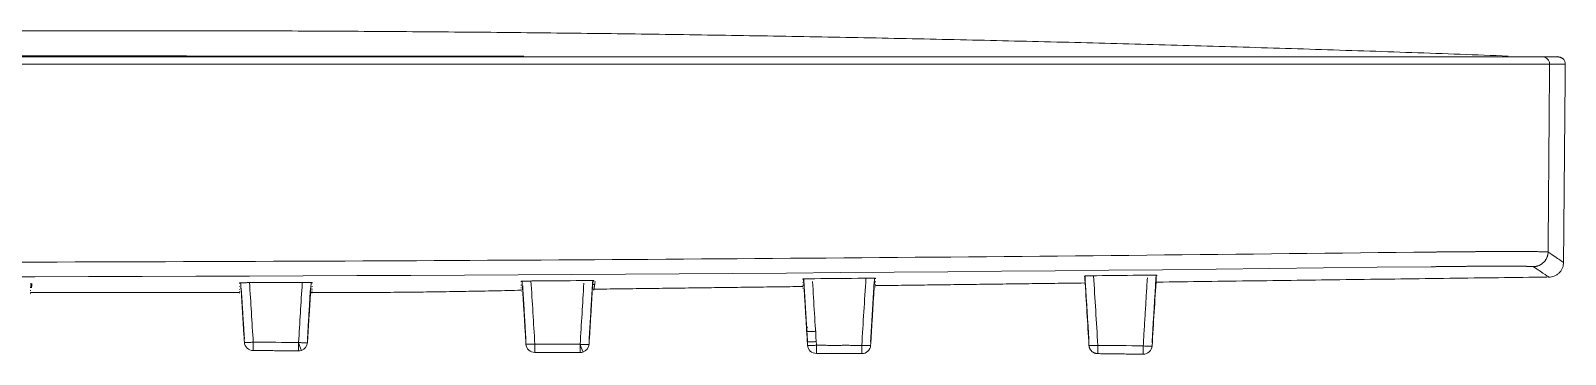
# Model space of a CAD drawing. Extents: x 8896 to 12055, y -91 to 2224.
# Drawn here: x 9903.3 to 10006.8, y 1276.6 to 1298.5 of the extents above; entities that cross this region are included whole.
import ezdxf

# ---------------------------------------------------------------- set-up
doc = ezdxf.new("R2010")
doc.units = 0
doc.header["$LTSCALE"] = 10
doc.header["$MEASUREMENT"] = 0
doc.layers.get('0').update_dxf_attribs({"linetype": 'CONTINUOUS'})
doc.layers.add('1', color=7, linetype='CONTINUOUS')

msp = doc.modelspace()

# ---------------------------------------------------------------- linework, layer by layer
at = {"ltscale": 0.5}
msp.add_arc((10006.16, 1295.84), 0.895, 55.664, 82.6915, dxfattribs=at)
at = {"layer": '1', "color": 7, "linetype": 'Continuous', "lineweight": 13}
msp.add_line((9997.9, 1296.22), (9765.73, 1296.22), dxfattribs=at)
at = {"layer": '1', "color": 7, "linetype": 'Continuous', "lineweight": 18}
for p, q in [((10006.81, 1296.22), (10005.75, 1296.22)), ((9955.37, 1281.11), (9955.36, 1281.11)), ((9903.26, 1280.71), (9903.26, 1280.71)), ((9917.36, 1280.77), (9917.36, 1280.77))]:
    msp.add_line(p, q, dxfattribs=at)
for centre, major_axis, ratio, start_param, end_param in [((9918.28, 1277.5), (-0.6, 0), 0.999941, 0.060987, 1.562666), ((9921.34, 1277.48), (0.6, 0), 0.99994, 5.027838, 6.221931), ((9937.28, 1277.37), (0.6, 0), 0.999936, 3.202678, 4.706961), ((9940.34, 1277.36), (-0.6, 0), 0.999935, 1.886293, 3.08038), ((9956.28, 1277.3), (-0.6, 0), 0.999933, 0.061085, 1.567976), ((9959.34, 1277.29), (0.6, 0), 0.999933, 4.709989, 6.222099), ((9978.33, 1277.25), (0.6, 0), 0.999953, 4.699371, 6.22183)]:
    msp.add_ellipse(centre, major_axis=major_axis, ratio=ratio, start_param=start_param, end_param=end_param, dxfattribs=at)
at = {"layer": '1', "color": 7, "linetype": 'Continuous', "lineweight": 13}
for centre, major_axis, ratio, start_param, end_param in [((9918.28, 1277.5), (0.005, 0.6), 0.000002, 1.631885, 3.152274), ((9921.34, 1277.48), (0.005, 0.6), 0.000002, 1.631883, 3.152351), ((9921.34, 1277.48), (0.186, -0.57), 0.019413, 4.770314, 6.293435), ((9937.28, 1277.37), (0.003, 0.6), 0.000001, 1.631882, 3.152684), ((9940.34, 1277.36), (0.186, -0.57), 0.019262, 4.770363, 6.2938), ((9940.34, 1277.36), (0.003, 0.6), 0.000001, 1.63188, 3.152735), ((9978.33, 1277.25), (-0.008, -0.6), 0.000003, 4.773427, 6.29267)]:
    msp.add_ellipse(centre, major_axis=major_axis, ratio=ratio, start_param=start_param, end_param=end_param, dxfattribs=at)
at = {"layer": '1', "color": 7, "linetype": 'Continuous', "lineweight": 18}
for points, degree in [([(10002.96, 1296.78), (9950.97, 1298.71), (9898.96, 1298.46)], 2), ([(9765.74, 1296.72), (9881.81, 1296.72), (9997.89, 1296.72)], 2), ([(10005.26, 1296.72), (10006.12, 1296.72), (10006.27, 1296.72)], 2), ([(10005.72, 1292.72), (10005.73, 1293.89), (10005.74, 1295.05), (10005.75, 1296.22)], 3), ([(10006.69, 1282.77), (10006.81, 1296.22)], 1), ([(9997.75, 1282.56), (9920.45, 1281.62), (9843.14, 1281.62), (9765.84, 1282.56)], 3), ([(9974.36, 1281.89), (9974.36, 1281.9), (9974.36, 1281.92), (9974.36, 1281.93)], 3), ([(9975.17, 1281.95), (9976.27, 1281.96), (9977.38, 1281.98), (9978.48, 1281.99)], 3), ([(9979.26, 1281.99), (9979.26, 1281.98), (9979.26, 1281.96), (9979.26, 1281.95)], 3), ([(10005.71, 1281.85), (10005.71, 1281.85), (10005.36, 1282.09), (10004.66, 1282.56)], 3), ([(9903.26, 1281.13), (9903.28, 1281.23), (9903.29, 1281.32), (9903.3, 1281.42)], 3), ([(9903.26, 1281.42), (9903.26, 1281.4), (9903.26, 1281.39), (9903.26, 1281.37)], 3), ([(9903.26, 1281.17), (9903.26, 1281.16), (9903.26, 1281.14), (9903.26, 1281.13)], 3), ([(9903.26, 1280.97), (9903.26, 1280.96), (9903.26, 1280.95), (9903.26, 1280.94)], 3), ([(9903.3, 1281.14), (9903.32, 1281.23), (9903.33, 1281.32), (9903.34, 1281.42)], 3), ([(9903.31, 1281.14), (9903.32, 1281.23), (9903.34, 1281.32), (9903.35, 1281.41)], 3), ([(9903.32, 1281.14), (9903.35, 1281.41)], 1), ([(9917.36, 1281.42), (9917.36, 1281.44), (9917.36, 1281.46), (9917.36, 1281.47)], 3), ([(9917.36, 1281.19), (9917.36, 1281.2), (9917.36, 1281.21), (9917.36, 1281.22)], 3), ([(9917.36, 1281), (9917.36, 1281.01), (9917.36, 1281.02), (9917.36, 1281.03)], 3), ([(9917.36, 1280.87), (9917.36, 1280.88), (9917.36, 1280.88), (9917.36, 1280.89)], 3), ([(9917.68, 1277.46), (9917.43, 1281.48)], 1), ([(9917.68, 1277.76), (9917.47, 1281.11)], 1), ([(9917.68, 1277.69), (9917.47, 1281.11)], 1), ([(9918.17, 1281.49), (9919.27, 1281.49), (9920.38, 1281.5), (9921.48, 1281.5)], 3), ([(9922.19, 1281.5), (9921.94, 1277.44)], 1), ([(9922.14, 1281.12), (9921.94, 1277.73)], 1), ([(9922.15, 1281.11), (9921.94, 1277.67)], 1), ([(9922.26, 1281.5), (9922.26, 1281.48), (9922.26, 1281.46), (9922.26, 1281.45)], 3), ([(9922.26, 1281.25), (9922.26, 1281.24), (9922.26, 1281.22), (9922.26, 1281.21)], 3), ([(9922.26, 1281.06), (9922.26, 1281.05), (9922.26, 1281.04), (9922.26, 1281.03)], 3), ([(9922.26, 1280.81), (9929.31, 1280.8), (9936.36, 1280.97)], 2), ([(9922.26, 1280.92), (9922.26, 1280.91), (9922.26, 1280.9), (9922.26, 1280.9)], 3), ([(9936.36, 1281.53), (9936.36, 1281.55), (9936.36, 1281.56), (9936.36, 1281.58)], 3), ([(9936.36, 1281.3), (9936.36, 1281.32), (9936.36, 1281.33), (9936.36, 1281.34)], 3), ([(9936.36, 1281.12), (9936.36, 1281.13), (9936.36, 1281.14), (9936.36, 1281.15)], 3), ([(9936.36, 1281), (9936.36, 1281), (9936.36, 1281.01), (9936.36, 1281.02)], 3), ([(9936.36, 1280.92), (9936.36, 1280.93), (9936.36, 1280.93), (9936.36, 1280.93)], 3), ([(9936.36, 1280.9), (9936.36, 1280.9), (9936.36, 1280.9), (9936.36, 1280.9)], 3), ([(9936.68, 1277.34), (9936.42, 1281.56)], 1), ([(9936.68, 1277.57), (9936.45, 1281.27)], 1), ([(9936.68, 1277.63), (9936.46, 1281.27)], 1), ([(9937.17, 1281.6), (9938.27, 1281.6), (9939.38, 1281.61), (9940.48, 1281.62)], 3), ([(9941.2, 1281.62), (9940.94, 1277.32)], 1), ([(9941.19, 1281.62), (9940.94, 1277.56)], 1), ([(9941.17, 1281.38), (9940.94, 1277.61)], 1), ([(9941.26, 1281.61), (9941.26, 1281.6), (9941.26, 1281.58), (9941.26, 1281.57)], 3), ([(9941.26, 1280.97), (9941.29, 1281.17), (9941.31, 1281.37), (9941.34, 1281.57)], 3), ([(9941.26, 1281.38), (9941.26, 1281.37), (9941.26, 1281.35), (9941.26, 1281.34)], 3), ([(9941.26, 1281.04), (9955.36, 1281.22)], 1), ([(9941.26, 1281.19), (9941.26, 1281.18), (9941.26, 1281.17), (9941.26, 1281.17)], 3), ([(9941.26, 1281.06), (9941.26, 1281.05), (9941.26, 1281.05), (9941.26, 1281.04)], 3), ([(9941.26, 1280.98), (9941.26, 1280.97), (9941.26, 1280.97), (9941.26, 1280.97)], 3), ([(9941.26, 1280.95), (9941.26, 1280.95), (9941.26, 1280.95), (9941.26, 1280.95)], 3), ([(9955.36, 1281.69), (9955.36, 1281.7), (9955.36, 1281.72), (9955.36, 1281.73)], 3), ([(9955.36, 1281.47), (9955.36, 1281.48), (9955.36, 1281.49), (9955.36, 1281.5)], 3), ([(9955.36, 1281.3), (9955.36, 1281.31), (9955.36, 1281.32), (9955.36, 1281.33)], 3), ([(9955.36, 1281.18), (9955.36, 1281.19), (9955.36, 1281.19), (9955.36, 1281.2)], 3), ([(9955.36, 1281.11), (9955.36, 1281.11), (9955.36, 1281.12), (9955.36, 1281.12)], 3), ([(9955.36, 1281.09), (9955.36, 1281.09), (9955.36, 1281.09), (9955.36, 1281.09)], 3), ([(9955.36, 1281.09), (9955.36, 1281.09), (9955.37, 1281.09), (9955.38, 1281.09)], 3), ([(9955.68, 1277.26), (9955.41, 1281.74)], 1), ([(9955.68, 1277.5), (9955.42, 1281.74)], 1), ([(9955.68, 1277.54), (9955.44, 1281.5)], 1), ([(9956.17, 1281.75), (9957.27, 1281.76), (9958.38, 1281.77), (9959.48, 1281.78)], 3), ([(9960.2, 1281.78), (9959.94, 1277.49)], 1), ([(9960.18, 1281.57), (9959.94, 1277.53)], 1), ([(9960.2, 1281.56), (9959.94, 1277.25)], 1), ([(9960.26, 1281.78), (9960.26, 1281.77), (9960.26, 1281.75), (9960.26, 1281.74)], 3), ([(9960.26, 1281.56), (9960.26, 1281.54), (9960.26, 1281.53), (9960.26, 1281.52)], 3), ([(9960.26, 1281.28), (9974.36, 1281.46)], 1), ([(9960.26, 1281.38), (9960.26, 1281.37), (9960.26, 1281.36), (9960.26, 1281.35)], 3), ([(9960.26, 1281.25), (9960.26, 1281.25), (9960.26, 1281.24), (9960.26, 1281.24)], 3), ([(9960.26, 1281.18), (9960.26, 1281.17), (9960.26, 1281.17), (9960.26, 1281.17)], 3), ([(9960.26, 1281.15), (9960.26, 1281.15), (9960.26, 1281.15), (9960.26, 1281.15)], 3), ([(9979.26, 1281.52), (10005.59, 1281.86)], 1), ([(9903.26, 1280.83), (9903.26, 1280.82), (9903.26, 1280.82), (9903.26, 1280.81)], 3), ([(9903.26, 1280.81), (9917.36, 1280.81)], 1), ([(9903.26, 1280.74), (9903.26, 1280.74), (9903.26, 1280.74), (9903.26, 1280.73)], 3), ([(9917.36, 1280.79), (9917.36, 1280.8), (9917.36, 1280.8), (9917.36, 1280.8)], 3), ([(9922.26, 1280.83), (9922.26, 1280.83), (9922.26, 1280.83), (9922.26, 1280.82)], 3), ([(9922.26, 1280.8), (9922.26, 1280.8), (9922.26, 1280.8), (9922.26, 1280.8)], 3), ([(9921.34, 1276.88), (9918.27, 1276.9)], 1), ([(9921.34, 1276.88), (9921.4, 1276.88), (9921.47, 1276.89), (9921.53, 1276.91)], 3), ([(9940.34, 1276.76), (9937.28, 1276.77)], 1), ([(9940.34, 1276.76), (9940.4, 1276.76), (9940.47, 1276.77), (9940.53, 1276.79)], 3), ([(9959.34, 1276.69), (9956.28, 1276.7)], 1), ([(9978.32, 1276.65), (9975.26, 1276.69)], 1)]:
    msp.add_open_spline(points, degree=degree, dxfattribs=at)
for points, degree, knots in [([(9827.09, 1296.77), (9827.13, 1296.77), (9827.62, 1296.77), (9828.57, 1296.77), (9829.94, 1296.77), (9831.32, 1296.77), (9832.69, 1296.77), (9834.07, 1296.77), (9835.45, 1296.78), (9836.83, 1296.78), (9838.22, 1296.78), (9839.6, 1296.78), (9840.99, 1296.78), (9842.37, 1296.78), (9843.76, 1296.78), (9845.15, 1296.78), (9846.55, 1296.78), (9847.94, 1296.78), (9849.33, 1296.78), (9850.73, 1296.78), (9852.13, 1296.79), (9853.53, 1296.79), (9854.93, 1296.79), (9856.33, 1296.79), (9857.73, 1296.79), (9859.14, 1296.79), (9860.54, 1296.79), (9861.95, 1296.79), (9863.36, 1296.79), (9864.77, 1296.79), (9866.18, 1296.79), (9867.6, 1296.79), (9869.01, 1296.79), (9870.43, 1296.79), (9871.85, 1296.79), (9873.27, 1296.79), (9874.69, 1296.79), (9876.11, 1296.79), (9877.53, 1296.79), (9878.96, 1296.79), (9880.39, 1296.79), (9882.22, 1296.79), (9884.45, 1296.79), (9887.08, 1296.79), (9889.71, 1296.79), (9892.34, 1296.79), (9894.95, 1296.79), (9897.57, 1296.79), (9900.18, 1296.79), (9902.78, 1296.79), (9905.38, 1296.79), (9907.97, 1296.79), (9910.56, 1296.79), (9913.14, 1296.78), (9915.72, 1296.78), (9918.3, 1296.78), (9920.86, 1296.78), (9923.43, 1296.78), (9925.98, 1296.78), (9928.54, 1296.78), (9931.09, 1296.77), (9933.63, 1296.77), (9935.44, 1296.77), (9936.41, 1296.77), (9936.54, 1296.77)], 3, [0, 0, 0, 0, 0.000942, 0.013483, 0.026039, 0.038607, 0.051189, 0.063785, 0.076393, 0.089016, 0.101651, 0.1143, 0.126963, 0.139638, 0.152328, 0.16503, 0.177746, 0.190475, 0.203218, 0.215974, 0.228744, 0.241527, 0.254323, 0.267133, 0.279956, 0.292793, 0.305643, 0.318506, 0.331383, 0.344273, 0.357177, 0.370093, 0.383024, 0.395968, 0.408925, 0.421895, 0.434879, 0.447877, 0.460887, 0.473912, 0.486949, 0.5, 0.524109, 0.548172, 0.572189, 0.59616, 0.620085, 0.643965, 0.667798, 0.691586, 0.715327, 0.739023, 0.762673, 0.786277, 0.809835, 0.833347, 0.856813, 0.880234, 0.903608, 0.926936, 0.950219, 0.973456, 0.996647, 1, 1, 1, 1]), ([(9997.89, 1296.72), (9998.62, 1296.72), (9999.33, 1296.72), (10000.03, 1296.72), (10001.36, 1296.72), (10002.55, 1296.72), (10003.57, 1296.72), (10004.37, 1296.72), (10004.98, 1296.72), (10005.24, 1296.72), (10005.26, 1296.72)], 2, [0, 0, 0, 0.125, 0.125, 0.25, 0.375, 0.5, 0.625, 0.75, 0.892857, 1, 1, 1]), ([(10006.81, 1296.22), (10006.81, 1296.28), (10006.79, 1296.38), (10006.73, 1296.5), (10006.69, 1296.55), (10006.67, 1296.58)], 3, [0, 0, 0, 0, 0.48246, 0.738883, 1, 1, 1, 1]), ([(9997.79, 1283.55), (9972.16, 1283.24), (9920.56, 1282.82), (9843.23, 1282.82), (9791.56, 1283.24), (9765.84, 1283.55)], 3, [0, 0, 0, 0, 0.331623, 0.667293, 1, 1, 1, 1]), ([(9974.36, 1281.93), (9974.36, 1281.93), (9974.37, 1281.93), (9974.38, 1281.93), (9974.39, 1281.93), (9974.4, 1281.93), (9974.4, 1281.93), (9974.41, 1281.94), (9974.42, 1281.94), (9974.44, 1281.94), (9974.47, 1281.94), (9974.5, 1281.94), (9974.51, 1281.94), (9974.53, 1281.94), (9974.53, 1281.94), (9974.56, 1281.94), (9974.58, 1281.94), (9974.63, 1281.94), (9974.67, 1281.94), (9974.73, 1281.94), (9974.74, 1281.94), (9974.76, 1281.94), (9974.8, 1281.94), (9974.86, 1281.95), (9974.91, 1281.95), (9974.96, 1281.95), (9974.98, 1281.95), (9975.06, 1281.95), (9975.11, 1281.95), (9975.17, 1281.95)], 3, [0, 0, 0, 0, 0.125, 0.125, 0.1875, 0.1875, 0.21875, 0.21875, 0.25, 0.25, 0.375, 0.375, 0.40625, 0.40625, 0.4375, 0.4375, 0.5, 0.5, 0.625, 0.625, 0.65625, 0.65625, 0.6875, 0.75, 0.8125, 0.8125, 0.875, 0.875, 1, 1, 1, 1]), ([(9974.38, 1281.93), (9974.39, 1281.86), (9974.39, 1281.8), (9974.4, 1281.73), (9974.49, 1280.23), (9974.58, 1278.74), (9974.67, 1277.25)], 3, [-0.046448, -0.046448, -0.046448, -0.046448, 0, 0, 0, 1, 1, 1, 1]), ([(9974.67, 1277.45), (9974.41, 1281.73), (9974.4, 1281.93)], 1, [0, 0, 1, 1.047272, 1.047272]), ([(9974.67, 1277.57), (9974.41, 1281.73), (9974.4, 1281.93)], 1, [0, 0, 1, 1.047967, 1.047967]), ([(9978.48, 1281.99), (9978.53, 1281.99), (9978.58, 1281.99), (9978.66, 1281.99), (9978.68, 1281.99), (9978.73, 1281.99), (9978.76, 1281.99), (9978.83, 1281.99), (9978.87, 1281.99), (9978.94, 1281.99), (9978.96, 1281.99), (9979, 1281.99), (9979.01, 1281.99), (9979.07, 1281.99), (9979.1, 1281.99), (9979.14, 1281.99), (9979.16, 1281.99), (9979.18, 1281.99), (9979.19, 1281.99), (9979.22, 1281.99), (9979.24, 1281.99), (9979.26, 1281.99), (9979.26, 1281.99), (9979.26, 1281.99)], 3, [0, 0, 0, 0, 0.125, 0.125, 0.1875, 0.1875, 0.25, 0.25, 0.375, 0.375, 0.4375, 0.4375, 0.5, 0.5, 0.625, 0.625, 0.6875, 0.6875, 0.75, 0.75, 0.875, 0.875, 1, 1, 1, 1]), ([(9979.21, 1281.99), (9979.2, 1281.8), (9978.93, 1277.42)], 1, [-0.043285, -0.043285, 0, 1, 1]), ([(9979.2, 1281.99), (9979.19, 1281.81), (9978.93, 1277.53)], 1, [-0.043409, -0.043409, 0, 1, 1]), ([(9978.93, 1277.21), (9979.02, 1278.74), (9979.12, 1280.27), (9979.21, 1281.8), (9979.21, 1281.8), (9979.21, 1281.8), (9979.21, 1281.8), (9979.21, 1281.86), (9979.22, 1281.93), (9979.22, 1281.99)], 3, [0, 0, 0, 0, 1, 1, 1, 1, 1, 1, 1.042688, 1.042688, 1.042688, 1.042688]), ([(10004.66, 1282.56), (10004.66, 1282.56), (10004.66, 1282.56), (10004.66, 1282.56), (10004.66, 1282.56), (10004.66, 1282.56), (10004.65, 1282.56), (10004.65, 1282.56), (10004.65, 1282.56), (10004.65, 1282.56), (10004.64, 1282.57), (10004.64, 1282.57), (10004.64, 1282.57), (10004.64, 1282.57), (10004.63, 1282.57), (10004.63, 1282.57), (10004.62, 1282.57), (10004.62, 1282.57), (10004.62, 1282.57), (10004.61, 1282.57), (10004.61, 1282.57), (10004.6, 1282.57), (10004.6, 1282.57), (10004.59, 1282.57), (10004.59, 1282.57), (10004.58, 1282.57), (10004.57, 1282.57), (10004.57, 1282.57), (10004.56, 1282.57), (10004.55, 1282.57), (10004.55, 1282.57), (10004.54, 1282.57), (10004.53, 1282.57), (10004.53, 1282.58), (10004.52, 1282.58), (10004.51, 1282.58), (10004.5, 1282.58), (10004.49, 1282.58), (10004.48, 1282.58), (10004.48, 1282.58), (10004.47, 1282.58), (10004.46, 1282.58), (10004.45, 1282.58), (10004.44, 1282.58), (10004.43, 1282.58), (10004.42, 1282.58), (10004.41, 1282.58), (10004.4, 1282.58), (10004.39, 1282.58), (10004.38, 1282.58), (10004.36, 1282.58), (10004.35, 1282.58), (10004.34, 1282.58), (10004.33, 1282.58), (10004.32, 1282.58), (10004.3, 1282.58), (10004.29, 1282.58), (10004.28, 1282.58), (10004.27, 1282.58), (10004.25, 1282.58), (10004.24, 1282.58), (10004.23, 1282.58), (10004.21, 1282.58), (10004.2, 1282.58), (10004.18, 1282.59), (10004.17, 1282.59), (10004.15, 1282.59), (10004.07, 1282.59), (10003.91, 1282.59), (10003.64, 1282.59), (10003.33, 1282.59), (10002.99, 1282.6), (10002.57, 1282.6), (10002.09, 1282.6), (10001.52, 1282.59), (10000.92, 1282.59), (10000.47, 1282.59), (10000.2, 1282.59), (10000.12, 1282.58), (10000.04, 1282.58), (9999.96, 1282.58), (9999.88, 1282.58), (9999.8, 1282.58), (9999.72, 1282.58), (9999.64, 1282.58), (9999.56, 1282.58), (9999.48, 1282.58), (9999.4, 1282.58), (9999.32, 1282.58), (9999.24, 1282.58), (9999.16, 1282.58), (9999.08, 1282.58), (9999, 1282.57), (9998.92, 1282.57), (9998.83, 1282.57), (9998.75, 1282.57), (9998.67, 1282.57), (9998.59, 1282.57), (9998.5, 1282.57), (9998.42, 1282.57), (9998.34, 1282.57), (9998.26, 1282.57), (9998.17, 1282.57), (9998.09, 1282.56), (9998, 1282.56), (9997.92, 1282.56), (9997.84, 1282.56), (9997.78, 1282.56), (9997.75, 1282.56)], 3, [0, 0, 0, 0, 0.003684, 0.007364, 0.01104, 0.014713, 0.018382, 0.022049, 0.025712, 0.029372, 0.033029, 0.036684, 0.040336, 0.043985, 0.047632, 0.051276, 0.054918, 0.058558, 0.062196, 0.065833, 0.069467, 0.0731, 0.076731, 0.080361, 0.08399, 0.087617, 0.091243, 0.094869, 0.098493, 0.102117, 0.10574, 0.109363, 0.112985, 0.116608, 0.12023, 0.123851, 0.127474, 0.131096, 0.134718, 0.138342, 0.141965, 0.145589, 0.149215, 0.152841, 0.156468, 0.160096, 0.163725, 0.167356, 0.170988, 0.174622, 0.178258, 0.181896, 0.185535, 0.189177, 0.19282, 0.196466, 0.200115, 0.203766, 0.207419, 0.211075, 0.214735, 0.218397, 0.222062, 0.225731, 0.229402, 0.233078, 0.236756, 0.240439, 0.29269, 0.344439, 0.39602, 0.447769, 0.50002, 0.565219, 0.629773, 0.694335, 0.759562, 0.767396, 0.775215, 0.783019, 0.790809, 0.798586, 0.806352, 0.814107, 0.821853, 0.829591, 0.837322, 0.845046, 0.852766, 0.860482, 0.868195, 0.875907, 0.883618, 0.89133, 0.899044, 0.90676, 0.914481, 0.922207, 0.92994, 0.93768, 0.945428, 0.953186, 0.960955, 0.968736, 0.97653, 0.984338, 0.992161, 1, 1, 1, 1]), ([(10005.7, 1281.85), (10005.83, 1281.86), (10006.01, 1281.89), (10006.25, 1282.01), (10006.41, 1282.14), (10006.54, 1282.3), (10006.66, 1282.54), (10006.69, 1282.73), (10006.69, 1282.86)], 3, [0, 0, 0, 0, 0.239158, 0.367975, 0.499584, 0.631254, 0.760245, 1, 1, 1, 1]), ([(9903.32, 1281.14), (9903.32, 1281.16), (9903.33, 1281.26), (9903.34, 1281.35), (9903.35, 1281.41)], 3, [0, 0, 0, 0, 0.28613, 1, 1, 1, 1]), ([(9917.36, 1281.47), (9917.36, 1281.47), (9917.37, 1281.47), (9917.38, 1281.47), (9917.39, 1281.47), (9917.4, 1281.48), (9917.4, 1281.48), (9917.41, 1281.48), (9917.42, 1281.48), (9917.44, 1281.48), (9917.47, 1281.48), (9917.5, 1281.48), (9917.51, 1281.48), (9917.53, 1281.48), (9917.53, 1281.48), (9917.56, 1281.48), (9917.58, 1281.48), (9917.63, 1281.48), (9917.67, 1281.48), (9917.73, 1281.48), (9917.74, 1281.48), (9917.76, 1281.48), (9917.8, 1281.48), (9917.86, 1281.48), (9917.91, 1281.49), (9917.96, 1281.49), (9917.98, 1281.49), (9918.06, 1281.49), (9918.11, 1281.49), (9918.17, 1281.49)], 3, [0, 0, 0, 0, 0.125, 0.125, 0.1875, 0.1875, 0.21875, 0.21875, 0.25, 0.25, 0.375, 0.375, 0.40625, 0.40625, 0.4375, 0.4375, 0.5, 0.5, 0.625, 0.625, 0.65625, 0.65625, 0.6875, 0.75, 0.8125, 0.8125, 0.875, 0.875, 1, 1, 1, 1]), ([(9921.48, 1281.5), (9921.53, 1281.5), (9921.58, 1281.5), (9921.66, 1281.5), (9921.68, 1281.5), (9921.73, 1281.5), (9921.76, 1281.5), (9921.83, 1281.5), (9921.87, 1281.5), (9921.94, 1281.5), (9921.96, 1281.5), (9922, 1281.5), (9922.01, 1281.5), (9922.07, 1281.5), (9922.1, 1281.5), (9922.14, 1281.5), (9922.16, 1281.5), (9922.18, 1281.5), (9922.19, 1281.5), (9922.22, 1281.5), (9922.24, 1281.5), (9922.26, 1281.5), (9922.26, 1281.5), (9922.26, 1281.5)], 3, [0, 0, 0, 0, 0.125, 0.125, 0.1875, 0.1875, 0.25, 0.25, 0.375, 0.375, 0.4375, 0.4375, 0.5, 0.5, 0.625, 0.625, 0.6875, 0.6875, 0.75, 0.75, 0.875, 0.875, 1, 1, 1, 1]), ([(9936.36, 1281.58), (9936.36, 1281.58), (9936.37, 1281.58), (9936.38, 1281.58), (9936.39, 1281.58), (9936.4, 1281.58), (9936.4, 1281.58), (9936.41, 1281.58), (9936.42, 1281.58), (9936.44, 1281.58), (9936.47, 1281.59), (9936.5, 1281.59), (9936.51, 1281.59), (9936.53, 1281.59), (9936.53, 1281.59), (9936.56, 1281.59), (9936.58, 1281.59), (9936.63, 1281.59), (9936.67, 1281.59), (9936.73, 1281.59), (9936.74, 1281.59), (9936.76, 1281.59), (9936.8, 1281.59), (9936.86, 1281.59), (9936.91, 1281.59), (9936.96, 1281.59), (9936.98, 1281.59), (9937.06, 1281.6), (9937.11, 1281.6), (9937.17, 1281.6)], 3, [0, 0, 0, 0, 0.125, 0.125, 0.1875, 0.1875, 0.21875, 0.21875, 0.25, 0.25, 0.375, 0.375, 0.40625, 0.40625, 0.4375, 0.4375, 0.5, 0.5, 0.625, 0.625, 0.65625, 0.65625, 0.6875, 0.75, 0.8125, 0.8125, 0.875, 0.875, 1, 1, 1, 1]), ([(9936.36, 1280.9), (9936.36, 1280.9), (9936.37, 1280.9), (9936.38, 1280.9), (9936.38, 1280.9), (9936.38, 1280.9)], 3, [0, 0, 0, 0, 0.989501, 0.989501, 1, 1, 1, 1]), ([(9940.48, 1281.62), (9940.53, 1281.62), (9940.58, 1281.62), (9940.66, 1281.62), (9940.68, 1281.62), (9940.73, 1281.62), (9940.76, 1281.62), (9940.83, 1281.62), (9940.87, 1281.62), (9940.94, 1281.62), (9940.96, 1281.62), (9941, 1281.62), (9941.01, 1281.62), (9941.07, 1281.62), (9941.1, 1281.62), (9941.14, 1281.62), (9941.16, 1281.62), (9941.18, 1281.62), (9941.19, 1281.62), (9941.22, 1281.62), (9941.24, 1281.62), (9941.26, 1281.62), (9941.26, 1281.62), (9941.26, 1281.61)], 3, [0, 0, 0, 0, 0.125, 0.125, 0.1875, 0.1875, 0.25, 0.25, 0.375, 0.375, 0.4375, 0.4375, 0.5, 0.5, 0.625, 0.625, 0.6875, 0.6875, 0.75, 0.75, 0.875, 0.875, 1, 1, 1, 1]), ([(9941.26, 1281.04), (9941.26, 1281.04), (9941.26, 1281.04), (9941.24, 1281.04), (9941.24, 1281.04), (9941.23, 1281.04), (9941.23, 1281.04), (9941.22, 1281.04)], 3, [0, 0, 0, 0, 0.587287, 0.587287, 0.880931, 0.880931, 1, 1, 1, 1]), ([(9955.36, 1281.73), (9955.36, 1281.73), (9955.37, 1281.73), (9955.38, 1281.74), (9955.39, 1281.74), (9955.4, 1281.74), (9955.4, 1281.74), (9955.41, 1281.74), (9955.42, 1281.74), (9955.44, 1281.74), (9955.47, 1281.74), (9955.5, 1281.74), (9955.51, 1281.74), (9955.53, 1281.74), (9955.53, 1281.74), (9955.56, 1281.74), (9955.58, 1281.74), (9955.63, 1281.74), (9955.67, 1281.74), (9955.73, 1281.75), (9955.74, 1281.75), (9955.76, 1281.75), (9955.8, 1281.75), (9955.86, 1281.75), (9955.91, 1281.75), (9955.96, 1281.75), (9955.98, 1281.75), (9956.06, 1281.75), (9956.11, 1281.75), (9956.17, 1281.75)], 3, [0, 0, 0, 0, 0.125, 0.125, 0.1875, 0.1875, 0.21875, 0.21875, 0.25, 0.25, 0.375, 0.375, 0.40625, 0.40625, 0.4375, 0.4375, 0.5, 0.5, 0.625, 0.625, 0.65625, 0.65625, 0.6875, 0.75, 0.8125, 0.8125, 0.875, 0.875, 1, 1, 1, 1]), ([(9959.48, 1281.78), (9959.53, 1281.78), (9959.58, 1281.78), (9959.66, 1281.78), (9959.68, 1281.78), (9959.73, 1281.78), (9959.76, 1281.78), (9959.83, 1281.78), (9959.87, 1281.78), (9959.94, 1281.78), (9959.96, 1281.78), (9960, 1281.78), (9960.01, 1281.78), (9960.07, 1281.78), (9960.1, 1281.78), (9960.14, 1281.78), (9960.16, 1281.78), (9960.18, 1281.78), (9960.19, 1281.78), (9960.22, 1281.78), (9960.24, 1281.78), (9960.26, 1281.78), (9960.26, 1281.78), (9960.26, 1281.78)], 3, [0, 0, 0, 0, 0.125, 0.125, 0.1875, 0.1875, 0.25, 0.25, 0.375, 0.375, 0.4375, 0.4375, 0.5, 0.5, 0.625, 0.625, 0.6875, 0.6875, 0.75, 0.75, 0.875, 0.875, 1, 1, 1, 1]), ([(9960.25, 1281.25), (9960.25, 1281.25), (9960.25, 1281.25), (9960.26, 1281.25), (9960.26, 1281.25), (9960.26, 1281.25)], 3, [0, 0, 0, 0, 0.007191, 0.007191, 1, 1, 1, 1]), ([(9917.36, 1280.77), (9917.36, 1280.77), (9917.37, 1280.77), (9917.38, 1280.77), (9917.38, 1280.77), (9917.38, 1280.77)], 3, [0, 0, 0, 0, 0.956027, 0.956027, 1, 1, 1, 1]), ([(9922.13, 1280.8), (9922.14, 1280.8), (9922.15, 1280.8), (9922.16, 1280.8), (9922.18, 1280.8), (9922.2, 1280.8), (9922.22, 1280.8), (9922.23, 1280.8), (9922.24, 1280.8), (9922.24, 1280.8), (9922.25, 1280.8), (9922.26, 1280.8), (9922.26, 1280.8), (9922.26, 1280.8)], 3, [0, 0, 0, 0, 0.070594, 0.070594, 0.155085, 0.324068, 0.493051, 0.493051, 0.577543, 0.577543, 0.662034, 0.662034, 1, 1, 1, 1]), ([(9922.14, 1280.83), (9922.14, 1280.83), (9922.15, 1280.83), (9922.16, 1280.83), (9922.18, 1280.83), (9922.2, 1280.83), (9922.22, 1280.83), (9922.23, 1280.83), (9922.24, 1280.83), (9922.24, 1280.83), (9922.25, 1280.83), (9922.26, 1280.83), (9922.26, 1280.83), (9922.26, 1280.83)], 3, [0, 0, 0, 0, 0.062553, 0.062553, 0.147775, 0.31822, 0.488665, 0.488665, 0.573888, 0.573888, 0.65911, 0.65911, 1, 1, 1, 1]), ([(9940.34, 1277.32), (9940.28, 1277.32), (9940.17, 1277.32), (9940.01, 1277.33), (9939.85, 1277.33), (9939.71, 1277.33), (9939.5, 1277.33), (9939.2, 1277.33), (9938.89, 1277.33), (9938.65, 1277.33), (9938.51, 1277.33), (9938.37, 1277.33), (9938.25, 1277.33), (9938.14, 1277.33), (9937.99, 1277.33), (9937.8, 1277.33), (9937.55, 1277.33), (9937.37, 1277.34), (9937.28, 1277.34)], 3, [0, 0, 0, 0, 0.056473, 0.109937, 0.160391, 0.207837, 0.252274, 0.361561, 0.503017, 0.553401, 0.600246, 0.643553, 0.683322, 0.719552, 0.752245, 0.827292, 0.909877, 1, 1, 1, 1]), ([(9959.34, 1277.25), (9959.26, 1277.25), (9959.11, 1277.25), (9958.89, 1277.25), (9958.69, 1277.25), (9958.5, 1277.25), (9958.3, 1277.26), (9958.07, 1277.25), (9957.83, 1277.25), (9957.58, 1277.25), (9957.36, 1277.25), (9957.14, 1277.25), (9956.93, 1277.25), (9956.71, 1277.26), (9956.49, 1277.26), (9956.35, 1277.26), (9956.28, 1277.26)], 3, [0, 0, 0, 0, 0.076467, 0.148234, 0.215302, 0.277669, 0.335336, 0.404488, 0.502249, 0.574226, 0.645913, 0.71731, 0.788417, 0.859234, 0.929762, 1, 1, 1, 1])]:
    msp.add_open_spline(points, degree=degree, knots=knots, dxfattribs=at)
at = {"layer": '1', "color": 7, "linetype": 'Continuous', "lineweight": 13}
for points, knots in [([(10005.75, 1296.22), (10005.75, 1296.25), (10005.75, 1296.29), (10005.74, 1296.35), (10005.73, 1296.38), (10005.71, 1296.44), (10005.69, 1296.47), (10005.65, 1296.53), (10005.63, 1296.55), (10005.59, 1296.6), (10005.56, 1296.62), (10005.51, 1296.66), (10005.48, 1296.67), (10005.42, 1296.7), (10005.39, 1296.71), (10005.32, 1296.72), (10005.29, 1296.72), (10005.26, 1296.72)], [0, 0, 0, 0, 0.125, 0.125, 0.25, 0.25, 0.375, 0.375, 0.5, 0.5, 0.625, 0.625, 0.75, 0.75, 0.875, 0.875, 1, 1, 1, 1]), ([(10005.75, 1296.22), (10005.75, 1296.22), (10005.75, 1296.22), (10005.75, 1296.22), (10005.75, 1296.22), (10005.75, 1296.22), (10005.75, 1296.22), (10005.75, 1296.22), (10005.74, 1296.22), (10005.74, 1296.22), (10005.74, 1296.22), (10005.73, 1296.22), (10005.73, 1296.22), (10005.73, 1296.22), (10005.72, 1296.22), (10005.72, 1296.22), (10005.72, 1296.22), (10005.71, 1296.22), (10005.71, 1296.22), (10005.7, 1296.22), (10005.7, 1296.22), (10005.69, 1296.22), (10005.69, 1296.22), (10005.68, 1296.22), (10005.67, 1296.22), (10005.67, 1296.22), (10005.66, 1296.22), (10005.66, 1296.22), (10005.65, 1296.22), (10005.64, 1296.22), (10005.63, 1296.22), (10005.63, 1296.22), (10005.62, 1296.22), (10005.61, 1296.22), (10005.6, 1296.22), (10005.59, 1296.22), (10005.58, 1296.22), (10005.58, 1296.22), (10005.57, 1296.22), (10005.56, 1296.22), (10005.55, 1296.22), (10005.54, 1296.22), (10005.53, 1296.22), (10005.52, 1296.22), (10005.51, 1296.22), (10005.5, 1296.22), (10005.49, 1296.22), (10005.47, 1296.22), (10005.46, 1296.22), (10005.45, 1296.22), (10005.44, 1296.22), (10005.43, 1296.22), (10005.42, 1296.22), (10005.4, 1296.22), (10005.39, 1296.22), (10005.38, 1296.22), (10005.37, 1296.22), (10005.35, 1296.22), (10005.34, 1296.22), (10005.33, 1296.22), (10005.31, 1296.22), (10005.3, 1296.22), (10005.28, 1296.22), (10005.27, 1296.22), (10005.25, 1296.22), (10005.24, 1296.22), (10005.22, 1296.22), (10005.21, 1296.22), (10005.19, 1296.22), (10005.18, 1296.22), (10005.16, 1296.22), (10005.15, 1296.22), (10005.13, 1296.22), (10005.11, 1296.22), (10005.1, 1296.22), (10005.08, 1296.22), (10005.06, 1296.22), (10005.05, 1296.22), (10005.03, 1296.22), (10005.01, 1296.22), (10004.99, 1296.22), (10004.98, 1296.22), (10004.96, 1296.22), (10004.94, 1296.22), (10004.92, 1296.22), (10004.9, 1296.22), (10004.88, 1296.22), (10004.86, 1296.22), (10004.84, 1296.22), (10004.83, 1296.22), (10004.81, 1296.22), (10004.79, 1296.22), (10004.77, 1296.22), (10004.75, 1296.22), (10004.73, 1296.22), (10004.7, 1296.22), (10004.68, 1296.22), (10004.66, 1296.22), (10004.64, 1296.22), (10004.62, 1296.22), (10004.6, 1296.22), (10004.58, 1296.22), (10004.56, 1296.22), (10004.53, 1296.22), (10004.51, 1296.22), (10004.49, 1296.22), (10004.47, 1296.22), (10004.44, 1296.22), (10004.42, 1296.22), (10004.4, 1296.22), (10004.38, 1296.22), (10004.35, 1296.22), (10004.33, 1296.22), (10004.31, 1296.22), (10004.28, 1296.22), (10004.26, 1296.22), (10004.23, 1296.22), (10004.21, 1296.22), (10004.19, 1296.22), (10004.16, 1296.22), (10004.14, 1296.22), (10004.11, 1296.22), (10004.09, 1296.22), (10004.06, 1296.22), (10004.04, 1296.22), (10004.01, 1296.22), (10003.98, 1296.22), (10003.96, 1296.22), (10003.93, 1296.22), (10003.91, 1296.22), (10003.88, 1296.22), (10003.85, 1296.22), (10003.83, 1296.22), (10003.8, 1296.22), (10003.77, 1296.22), (10003.75, 1296.22), (10003.72, 1296.22), (10003.69, 1296.22), (10003.67, 1296.22), (10003.64, 1296.22), (10003.61, 1296.22), (10003.58, 1296.22), (10003.55, 1296.22), (10003.53, 1296.22), (10003.5, 1296.22), (10003.47, 1296.22), (10003.44, 1296.22), (10003.4, 1296.22), (10003.36, 1296.22), (10003.3, 1296.22), (10003.24, 1296.22), (10003.18, 1296.22), (10003.13, 1296.22), (10003.07, 1296.22), (10003.01, 1296.22), (10002.95, 1296.22), (10002.89, 1296.22), (10002.82, 1296.22), (10002.76, 1296.22), (10002.7, 1296.22), (10002.64, 1296.22), (10002.57, 1296.22), (10002.51, 1296.22), (10002.44, 1296.22), (10002.38, 1296.22), (10002.31, 1296.22), (10002.25, 1296.22), (10002.18, 1296.22), (10002.11, 1296.22), (10002.05, 1296.22), (10001.98, 1296.22), (10001.91, 1296.22), (10001.84, 1296.22), (10001.77, 1296.22), (10001.7, 1296.22), (10001.63, 1296.22), (10001.56, 1296.22), (10001.49, 1296.22), (10001.41, 1296.22), (10001.34, 1296.22), (10001.27, 1296.22), (10001.19, 1296.22), (10001.12, 1296.22), (10001.05, 1296.22), (10000.97, 1296.22), (10000.9, 1296.22), (10000.82, 1296.22), (10000.75, 1296.22), (10000.67, 1296.22), (10000.59, 1296.22), (10000.52, 1296.22), (10000.44, 1296.22), (10000.36, 1296.22), (10000.28, 1296.22), (10000.2, 1296.22), (10000.12, 1296.22), (10000.05, 1296.22), (9999.97, 1296.22), (9999.89, 1296.22), (9999.81, 1296.22), (9999.73, 1296.22), (9999.65, 1296.22), (9999.56, 1296.22), (9999.48, 1296.22), (9999.4, 1296.22), (9999.32, 1296.22), (9999.24, 1296.22), (9999.16, 1296.22), (9999.07, 1296.22), (9998.99, 1296.22), (9998.91, 1296.22), (9998.83, 1296.22), (9998.74, 1296.22), (9998.66, 1296.22), (9998.58, 1296.22), (9998.49, 1296.22), (9998.41, 1296.22), (9998.32, 1296.22), (9998.24, 1296.22), (9998.15, 1296.22), (9998.07, 1296.22), (9997.99, 1296.22), (9997.93, 1296.22), (9997.9, 1296.22)], [0, 0, 0, 0, 0.003544, 0.007087, 0.010628, 0.014167, 0.017705, 0.021241, 0.024775, 0.028308, 0.031839, 0.035368, 0.038896, 0.042422, 0.045946, 0.049469, 0.05299, 0.05651, 0.060028, 0.063544, 0.067058, 0.070571, 0.074082, 0.077592, 0.0811, 0.084606, 0.088111, 0.091614, 0.095115, 0.098615, 0.102113, 0.105609, 0.109104, 0.112597, 0.116088, 0.119578, 0.123066, 0.126553, 0.130037, 0.133521, 0.137002, 0.140482, 0.14396, 0.147437, 0.150912, 0.154385, 0.157857, 0.161327, 0.164795, 0.168262, 0.171727, 0.17519, 0.178652, 0.182112, 0.18557, 0.189027, 0.192482, 0.195936, 0.199387, 0.202838, 0.206286, 0.209733, 0.213178, 0.216622, 0.220064, 0.223504, 0.226943, 0.23038, 0.233815, 0.237249, 0.240681, 0.244111, 0.24754, 0.250967, 0.254392, 0.257816, 0.261238, 0.264659, 0.268077, 0.271495, 0.27491, 0.278324, 0.281736, 0.285147, 0.288556, 0.291963, 0.295369, 0.298773, 0.302175, 0.305576, 0.308975, 0.312372, 0.315768, 0.319162, 0.322554, 0.325945, 0.329334, 0.332722, 0.336108, 0.339492, 0.342874, 0.346255, 0.349634, 0.353012, 0.356388, 0.359762, 0.363135, 0.366506, 0.369875, 0.373243, 0.376609, 0.379973, 0.383336, 0.386697, 0.390057, 0.393414, 0.396771, 0.400125, 0.403478, 0.406829, 0.410179, 0.413527, 0.416873, 0.420217, 0.42356, 0.426902, 0.430241, 0.433579, 0.436916, 0.44025, 0.443583, 0.446915, 0.450245, 0.453573, 0.456899, 0.460224, 0.463547, 0.466869, 0.470188, 0.473507, 0.476823, 0.480138, 0.483451, 0.486763, 0.490073, 0.493381, 0.496688, 0.499993, 0.506428, 0.512869, 0.519316, 0.52577, 0.53223, 0.538696, 0.545168, 0.551647, 0.558132, 0.564623, 0.57112, 0.577624, 0.584134, 0.59065, 0.597173, 0.603702, 0.610237, 0.616778, 0.623326, 0.62988, 0.63644, 0.643006, 0.649579, 0.656158, 0.662743, 0.669335, 0.675932, 0.682536, 0.689147, 0.695763, 0.702386, 0.709015, 0.715651, 0.722292, 0.72894, 0.735594, 0.742255, 0.748922, 0.755595, 0.762274, 0.76896, 0.775651, 0.782349, 0.789054, 0.795764, 0.802481, 0.809205, 0.815934, 0.82267, 0.829412, 0.83616, 0.842914, 0.849675, 0.856442, 0.863216, 0.869995, 0.876781, 0.883573, 0.890372, 0.897177, 0.903988, 0.910805, 0.917628, 0.924458, 0.931294, 0.938137, 0.944985, 0.95184, 0.958701, 0.965569, 0.972442, 0.979322, 0.986209, 0.993101, 1, 1, 1, 1]), ([(10005.65, 1283.55), (10005.65, 1283.55), (10005.64, 1283.55), (10005.59, 1283.56), (10005.41, 1283.57), (10005.13, 1283.57), (10004.77, 1283.58), (10004.33, 1283.58), (10003.85, 1283.58), (10003.47, 1283.58), (10003.25, 1283.58), (10003.2, 1283.58), (10003.15, 1283.58), (10003.1, 1283.58), (10003.05, 1283.58), (10002.99, 1283.58), (10002.94, 1283.58), (10002.88, 1283.58), (10002.83, 1283.58), (10002.77, 1283.58), (10002.71, 1283.58), (10002.65, 1283.58), (10002.59, 1283.58), (10002.53, 1283.58), (10002.47, 1283.58), (10002.41, 1283.58), (10002.35, 1283.58), (10002.29, 1283.58), (10002.22, 1283.58), (10002.16, 1283.58), (10002.09, 1283.58), (10002.03, 1283.58), (10001.96, 1283.58), (10001.89, 1283.58), (10001.83, 1283.58), (10001.76, 1283.58), (10001.69, 1283.58), (10001.62, 1283.58), (10001.55, 1283.58), (10001.48, 1283.58), (10001.41, 1283.58), (10001.33, 1283.58), (10001.26, 1283.58), (10001.19, 1283.58), (10001.11, 1283.58), (10001.04, 1283.58), (10000.96, 1283.58), (10000.89, 1283.58), (10000.81, 1283.58), (10000.73, 1283.57), (10000.66, 1283.57), (10000.58, 1283.57), (10000.5, 1283.57), (10000.42, 1283.57), (10000.34, 1283.57), (10000.26, 1283.57), (10000.18, 1283.57), (10000.1, 1283.57), (10000.02, 1283.57), (9999.93, 1283.57), (9999.85, 1283.57), (9999.77, 1283.57), (9999.69, 1283.57), (9999.6, 1283.57), (9999.52, 1283.57), (9999.43, 1283.57), (9999.35, 1283.57), (9999.26, 1283.56), (9999.18, 1283.56), (9999.09, 1283.56), (9999.01, 1283.56), (9998.92, 1283.56), (9998.84, 1283.56), (9998.75, 1283.56), (9998.66, 1283.56), (9998.58, 1283.56), (9998.49, 1283.56), (9998.4, 1283.56), (9998.32, 1283.56), (9998.23, 1283.56), (9998.14, 1283.55), (9998.05, 1283.55), (9997.97, 1283.55), (9997.88, 1283.55), (9997.82, 1283.55), (9997.79, 1283.55)], [0, 0, 0, 0, 0.000002, 0.076483, 0.152447, 0.227127, 0.2998, 0.369814, 0.436613, 0.49975, 0.505532, 0.511348, 0.517196, 0.523077, 0.52899, 0.534935, 0.540912, 0.54692, 0.55296, 0.55903, 0.565131, 0.571262, 0.577423, 0.583614, 0.589834, 0.596083, 0.602361, 0.608667, 0.615001, 0.621363, 0.627751, 0.634167, 0.640609, 0.647077, 0.653571, 0.66009, 0.666634, 0.673202, 0.679794, 0.686409, 0.693048, 0.699709, 0.706392, 0.713097, 0.719823, 0.726569, 0.733336, 0.740122, 0.746928, 0.753752, 0.760594, 0.767454, 0.774331, 0.781225, 0.788134, 0.795059, 0.801999, 0.808953, 0.815921, 0.822902, 0.829895, 0.836901, 0.843918, 0.850946, 0.857985, 0.865033, 0.87209, 0.879156, 0.88623, 0.893311, 0.900399, 0.907493, 0.914592, 0.921697, 0.928806, 0.935918, 0.943034, 0.950152, 0.957272, 0.964394, 0.971516, 0.978638, 0.98576, 0.992881, 1, 1, 1, 1]), ([(10006.69, 1282.85), (10006.69, 1282.85), (10006.61, 1282.9), (10006.26, 1283.14), (10005.99, 1283.32), (10005.65, 1283.55)], [0, 0, 0, 0, 0.5, 0.5, 1, 1, 1, 1]), ([(9955.71, 1278.48), (9955.7, 1278.48), (9955.69, 1278.48), (9955.68, 1278.48), (9955.67, 1278.49), (9955.67, 1278.49)], [0, 0, 0, 0, 0.427178, 0.427178, 1, 1, 1, 1]), ([(9956.27, 1278.2), (9956.24, 1278.2), (9956.2, 1278.2), (9956.12, 1278.19), (9956.08, 1278.19), (9956.01, 1278.19), (9955.98, 1278.19), (9955.91, 1278.19), (9955.88, 1278.19), (9955.82, 1278.19), (9955.8, 1278.19), (9955.76, 1278.19), (9955.74, 1278.19), (9955.71, 1278.19), (9955.7, 1278.19), (9955.68, 1278.2), (9955.68, 1278.2), (9955.68, 1278.2)], [0, 0, 0, 0, 0.125, 0.125, 0.25, 0.25, 0.375, 0.375, 0.5, 0.5, 0.625, 0.625, 0.75, 0.75, 0.875, 0.875, 1, 1, 1, 1]), ([(9956.28, 1277.5), (9956.24, 1277.5), (9956.2, 1277.5), (9956.12, 1277.49), (9956.09, 1277.49), (9956.01, 1277.49), (9955.98, 1277.49), (9955.91, 1277.49), (9955.88, 1277.49), (9955.83, 1277.49), (9955.8, 1277.49), (9955.76, 1277.49), (9955.74, 1277.49), (9955.71, 1277.49), (9955.7, 1277.49), (9955.68, 1277.5), (9955.68, 1277.5), (9955.68, 1277.5)], [0, 0, 0, 0, 0.125, 0.125, 0.25, 0.25, 0.375, 0.375, 0.5, 0.5, 0.625, 0.625, 0.75, 0.75, 0.875, 0.875, 1, 1, 1, 1]), ([(9956.28, 1277.26), (9956.24, 1277.26), (9956.2, 1277.25), (9956.12, 1277.25), (9956.09, 1277.25), (9956.01, 1277.25), (9955.98, 1277.25), (9955.91, 1277.24), (9955.88, 1277.24), (9955.83, 1277.24), (9955.8, 1277.24), (9955.76, 1277.25), (9955.74, 1277.25), (9955.71, 1277.25), (9955.7, 1277.25), (9955.68, 1277.25), (9955.68, 1277.26), (9955.68, 1277.26)], [0, 0, 0, 0, 0.125, 0.125, 0.25, 0.25, 0.375, 0.375, 0.5, 0.5, 0.625, 0.625, 0.75, 0.75, 0.875, 0.875, 1, 1, 1, 1]), ([(9956.28, 1277.26), (9956.28, 1277.22), (9956.28, 1277.18), (9956.28, 1277.11), (9956.28, 1277.07), (9956.28, 1277), (9956.28, 1276.97), (9956.28, 1276.91), (9956.28, 1276.88), (9956.28, 1276.83), (9956.28, 1276.81), (9956.28, 1276.77), (9956.28, 1276.75), (9956.28, 1276.72), (9956.28, 1276.71), (9956.28, 1276.7), (9956.28, 1276.69), (9956.28, 1276.7)], [0, 0, 0, 0, 0.125, 0.125, 0.25, 0.25, 0.375, 0.375, 0.5, 0.5, 0.625, 0.625, 0.75, 0.75, 0.875, 0.875, 1, 1, 1, 1]), ([(9959.34, 1277.25), (9959.34, 1277.25), (9959.34, 1277.24), (9959.34, 1277.23), (9959.34, 1277.21), (9959.34, 1277.2), (9959.34, 1277.19), (9959.34, 1277.18), (9959.34, 1277.17), (9959.34, 1277.16), (9959.34, 1277.15), (9959.34, 1277.14), (9959.34, 1277.13), (9959.34, 1277.12), (9959.34, 1277.11), (9959.34, 1277.1), (9959.34, 1277.09), (9959.34, 1277.08), (9959.34, 1277.08), (9959.34, 1277.07), (9959.34, 1277.06), (9959.34, 1277.05), (9959.34, 1277.05), (9959.34, 1277.02), (9959.34, 1276.98), (9959.34, 1276.93), (9959.34, 1276.89), (9959.34, 1276.84), (9959.34, 1276.79), (9959.34, 1276.74), (9959.34, 1276.71), (9959.34, 1276.69), (9959.34, 1276.69), (9959.34, 1276.69), (9959.34, 1276.69)], [0, 0, 0, 0, 0.01364, 0.027025, 0.040153, 0.053024, 0.065636, 0.077989, 0.090083, 0.101917, 0.113491, 0.124805, 0.135859, 0.146652, 0.157186, 0.16746, 0.177474, 0.187229, 0.196725, 0.205964, 0.214944, 0.223668, 0.232135, 0.240347, 0.311531, 0.378435, 0.441091, 0.499602, 0.608434, 0.710082, 0.806243, 0.899361, 0.992522, 1, 1, 1, 1])]:
    msp.add_open_spline(points, degree=3, knots=knots, dxfattribs=at)
for points, degree in [([(10005.65, 1283.55), (10005.67, 1286.61), (10005.7, 1289.66), (10005.72, 1292.72)], 3), ([(9975.27, 1277.25), (9975.17, 1278.82), (9975.08, 1280.38), (9974.98, 1281.95)], 3), ([(9918.28, 1277.46), (9918.2, 1278.81), (9918.11, 1280.15), (9918.03, 1281.49)], 3), ([(9921.59, 1281.45), (9921.5, 1280.11), (9921.42, 1278.78), (9921.34, 1277.44)], 3), ([(9937.28, 1277.34), (9937.19, 1278.76), (9937.11, 1280.18), (9937.02, 1281.59)], 3), ([(9940.59, 1281.44), (9940.51, 1280.07), (9940.42, 1278.69), (9940.34, 1277.32)], 3), ([(9956.28, 1277.26), (9956.19, 1278.69), (9956.1, 1280.12), (9956.02, 1281.55)], 3), ([(9959.62, 1281.78), (9959.53, 1280.27), (9959.43, 1278.76), (9959.34, 1277.25)], 3), ([(9978.33, 1277.21), (9978.61, 1281.8)], 1), ([(9921.34, 1277.44), (9920.32, 1277.45), (9919.3, 1277.46), (9918.28, 1277.46)], 3), ([(9955.69, 1277.54), (9955.68, 1277.54), (9955.68, 1277.54), (9955.68, 1277.54)], 3), ([(9978.33, 1277.21), (9977.31, 1277.23), (9976.29, 1277.24), (9975.27, 1277.25)], 3)]:
    msp.add_open_spline(points, degree=degree, dxfattribs=at)
for points, weights, degree in [([(10005.65, 1283.55), (10005.64, 1282.98), (10005.23, 1282.57), (10004.66, 1282.56)], [1.16569782455, 0.944619857033, 0.944767490338, 1.16614072447], 3), ([(9918.28, 1277.46), (9917.68, 1277.43), (9917.68, 1277.46)], [1, 0.708411631314, 1], 2), ([(9921.34, 1277.44), (9921.94, 1277.4), (9921.94, 1277.44)], [1, 0.708025893273, 1], 2), ([(9937.28, 1277.34), (9936.68, 1277.3), (9936.68, 1277.34)], [1, 0.708346499703, 1], 2), ([(9940.34, 1277.32), (9940.94, 1277.28), (9940.94, 1277.32)], [1, 0.708074011851, 1], 2), ([(9959.34, 1277.25), (9959.94, 1277.21), (9959.94, 1277.25)], [1, 0.708121560891, 1], 2), ([(9975.27, 1277.25), (9974.67, 1277.22), (9974.67, 1277.25)], [1, 0.708551936602, 1], 2), ([(9978.33, 1277.21), (9978.93, 1277.18), (9978.93, 1277.21)], [1, 0.707939257199, 1], 2)]:
    msp.add_rational_spline(points, weights, degree=degree, dxfattribs=at)
at = {"layer": '1', "color": 7, "linetype": 'Continuous', "lineweight": 18}
for points, weights in [([(9974.67, 1277.25), (9974.7, 1276.7), (9975.26, 1276.69)], [1, 0.732877514736, 1]), ([(9975.27, 1277.25), (9975.26, 1276.68), (9975.26, 1276.69)], [1, 0.725145119628, 1])]:
    msp.add_rational_spline(points, weights, degree=2, dxfattribs=at)

doc.saveas('drawing.dxf')
